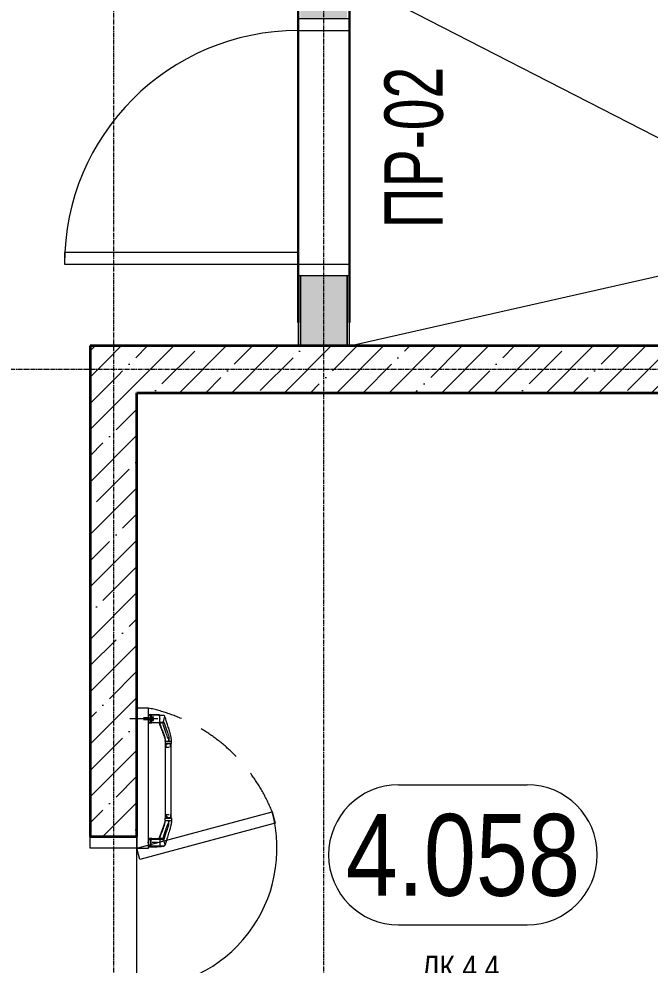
# Model space of a CAD drawing. Header units: millimetres. Extents: x -231292 to 573618, y -153144 to 564035.
# Drawn here: x 155924 to 158626, y 405052 to 409102 of the extents above; entities that cross this region are included whole.
import ezdxf
from ezdxf.enums import TextEntityAlignment as Align

# ---------------------------------------------------------------- set-up
doc = ezdxf.new("R2010")
doc.units = ezdxf.units.MM
for name, pattern in [('CENTER2', [28.575, 19.05, -3.175, 3.175, -3.175]), ('CENTERLINE', [30, 12, -1.5, 3, -1.5, 12]), ('DASHED', [19.05, 12.7, -6.35]), ('HIDDEN', [9.525, 6.35, -3.175])]:
    doc.linetypes.add(name, pattern=pattern)
doc.layers.get('0').update_dxf_attribs({"color": 250})
doc.layers.get('Defpoints').update_dxf_attribs({"color": 250})
for name, color, linetype, lineweight in [('АР_Area', 250, 'Continuous', 5), ('АР_Двери', 250, 'Continuous', 9), ('АР_Двери_внутренние_антипаника', 250, 'Continuous', 0), ('АР_Стены ЖБ', 250, 'Continuous', 35), ('АР_Стены ПЕНОблок', 250, 'Continuous', 20), ('АР_Тонкая', 250, 'Continuous', 5), ('АР_Ф_ЛК', 250, 'Continuous', 5), ('АР_Штриховка', 250, 'Continuous', 0), ('РД_Оси_100', 250, 'Continuous', 0), ('РД_Разуклонка к трапам', 124, 'Continuous', 0)]:
    doc.layers.add(name, color=color, linetype=linetype, lineweight=lineweight)
for name, color, linetype, lineweight, plot in [('АР_Делит', 250, 'Continuous', 0, False), ('РД_Проем', 250, 'Continuous', 0, False), ('РД_проем_инж перемыч_подсчет', 250, 'Continuous', 30, False)]:
    doc.layers.add(name, color=color, linetype=linetype, lineweight=lineweight, plot=plot)
doc.layers.add('РД_Перемычка инж проемов', color=250, linetype='Continuous')
doc.styles.add('Arial0', font='arial.ttf')
doc.styles.add('style1', font='ARIALN.TTF')
doc.styles.add('ккк', font='isocpeur.ttf', dxfattribs={"width": 0.85, "oblique": 15})

# ---------------------------------------------------------------- blocks, each defined once
blk = doc.blocks.new('ЛК_4000х8500_2эт')
at = {"layer": 'АР_Делит'}
blk.add_lwpolyline([(-200, 4000), (8300, 4000), (8300, 0), (-200, 0)], close=True, dxfattribs=at)
blk = doc.blocks.new('UUNEW01NEW00')
at = {"layer": 'АР_Двери_внутренние_антипаника', "color": 40, "linetype": 'Continuous'}
for p, q in [((-9.1, 24), (9.1, 24)), ((-9.1, 19.3), (-9.1, 24)), ((9.1, 24), (9.1, 19.3)), ((-8.8, 1.3), (-13.2, -0.1)), ((-9, 18.2), (-9.1, 19.3)), ((-9, 17.1), (-9, 18.2)), ((-8.5, 1.5), (-9, 17.1)), ((-8.5, 1.5), (-8.8, 1.3)), ((8.3, 0.5), (8, -3.9)), ((-53, -19.5), (-53, -12.4)), ((-53, -24.6), (-53, -19.5)), ((-47.5, -11.9), (-52.5, -11.9)), ((-47.5, -11.9), (-46.3, -11.8)), ((-45.1, -11.7), (-46.3, -11.8)), ((-44.4, -11.5), (-45.1, -11.7)), ((-42.2, -11), (-44.4, -11.6)), ((-40, -10.4), (-42.2, -11)), ((-38, -9.7), (-40, -10.4)), ((-36.1, -9), (-38, -9.7)), ((-34.2, -8.3), (-36.1, -9)), ((-32.1, -7.5), (-34.2, -8.3)), ((-30.3, -6.7), (-32.1, -7.5)), ((-28.2, -5.9), (-30.3, -6.7)), ((-25.9, -4.9), (-28.2, -5.9)), ((-26, -20.8), (-23.3, -20)), ((-23.3, -3.9), (-25.9, -4.9)), ((-20.4, -2.7), (-23.3, -3.9)), ((-23.3, -20), (-20.2, -19.1)), ((-17, -1.5), (-20.4, -2.7)), ((-20.2, -19.1), (-17.7, -18.3)), ((-17.7, -18.3), (-14.9, -17.4)), ((-13.2, -0.1), (-17, -1.5)), ((-14.9, -17.4), (-11.8, -16.4)), ((-11.8, -16.4), (-8.3, -15.3)), ((-8.3, -15.3), (-4.5, -14.1)), ((-4.5, -14.1), (-0.2, -12.7)), ((-0.2, -12.7), (4.6, -11.2)), ((4.6, -11.2), (5.6, -10.9)), ((5.6, -10.9), (6.4, -10.5)), ((6.4, -10.5), (7.3, -9.6)), ((7.3, -9.6), (7.6, -8.9)), ((7.6, -8.9), (7.7, -8.7)), ((8, -3.9), (7.7, -8.6)), ((7.7, -8.7), (7.7, -8.6)), ((-52.5, -25.1), (-47.5, -25.1)), ((-47.5, -25.1), (-45.1, -25)), ((-45.1, -25), (-44.1, -24.9)), ((-44.1, -24.9), (-43.6, -24.9)), ((-43.6, -24.9), (-43, -24.8)), ((-43, -24.8), (-42.4, -24.8)), ((-42.4, -24.8), (-41.8, -24.7)), ((-41.8, -24.7), (-41.1, -24.6)), ((-41.1, -24.6), (-39.3, -24.3)), ((-39.3, -24.3), (-37.6, -23.9)), ((-37.6, -23.9), (-36.2, -23.6)), ((-36.2, -23.6), (-35.1, -23.3)), ((-35.1, -23.3), (-34.2, -23.1)), ((-34.2, -23.1), (-33.1, -22.8)), ((-33.1, -22.8), (-31.7, -22.5)), ((-31.7, -22.5), (-30.1, -22)), ((-30.1, -22), (-28.2, -21.5)), ((-28.2, -21.5), (-26, -20.8))]:
    blk.add_line(p, q, dxfattribs=at)
at = {"layer": 'АР_Двери_внутренние_антипаника', "color": 1, "linetype": 'Continuous'}
for p, q in [((-7.1, 24), (-7.1, 19.6)), ((7.1, 19.6), (7.1, 24)), ((-9.3, 0.2), (-14.4, -1.5)), ((-9.2, 0.8), (-9.3, 0.2)), ((-9.3, -0.1), (-9.3, 0.2)), ((-9.2, 0.2), (-9.3, 0.2)), ((-9.1, 1), (-9.2, 0.8)), ((-8.9, 0.5), (-9.2, 0.2)), ((-9.1, 19.3), (-8.9, 19.4)), ((-9.1, 19.3), (-9, 18.8)), ((-9, 1.2), (-9.1, 1)), ((-9, 18.8), (-8.8, 18.6)), ((-8.8, 1.3), (-9, 1.2)), ((-8.9, 19.4), (-8.5, 19.5)), ((-8.7, 0.8), (-8.9, 0.5)), ((-8.8, 18.6), (-8.6, 18.4)), ((-8.6, 0.9), (-8.7, 0.8)), ((-8.6, 18.4), (-8.4, 18.2)), ((-8.6, 1), (-8.6, 0.9)), ((-8.5, 1), (-8.6, 1)), ((-8.5, 19.5), (-8.2, 19.5)), ((-8.4, 0.8), (-8.5, 1.5)), ((-8.4, 1.3), (-8.5, 1)), ((-8.4, 18.2), (-8.1, 18.1)), ((-8.4, 1.4), (-8.4, 0.4)), ((-8.3, 0.5), (-8.4, 0.8)), ((-8.4, 0.4), (-8.4, -0.4)), ((-8.4, 0.4), (-8.3, 0.4)), ((-8.1, 0.2), (-8.3, 0.5)), ((-8.2, 19.5), (-7.8, 19.6)), ((-8.1, 18.1), (-7.6, 18)), ((-7.8, 0.1), (-8.1, 0.2)), ((-7.8, 19.6), (-7.5, 19.6)), ((-7.4, 0), (-7.8, 0.1)), ((-7.5, 18.3), (-7.6, 18.2)), ((-7.6, 18.2), (-7.6, 18)), ((-7.6, 18), (-7.6, 16.2)), ((-7.6, 16.2), (-7.6, 14.1)), ((-7.6, 14.1), (-7.6, 12.2)), ((-7.6, 12.2), (-7.6, 9.8)), ((-7.6, 9.8), (-7.6, 7.8)), ((-7.6, 7.8), (-7.6, 6.2)), ((-7.6, 6.2), (-7.6, 4.7)), ((-7.6, 4.7), (-7.5, 3.2)), ((-7.5, 19.6), (-7.1, 19.6)), ((-7.4, 18.3), (-7.5, 18.3)), ((-7.5, 3.2), (-7.5, 1.6)), ((-7.5, 1.6), (-7.4, 0)), ((-7.5, 0), (-7.5, 0)), ((-7.5, 0), (-7.3, 0)), ((-7.3, 18.3), (-7.4, 18.3)), ((-7.4, 0), (7.4, 0)), ((-7.2, 18.3), (-7.3, 18.3)), ((-7.3, 0), (7.3, 0)), ((-7.1, 18.3), (-7.2, 18.3)), ((-7.1, 19.6), (7.1, 19.6)), ((-7.1, 19.6), (-7.1, 18.3)), ((7.1, 18.3), (-7.1, 18.3)), ((-3.5, 16), (-4.6, 16.4)), ((-4.6, 16.4), (-4.6, 16.3)), ((-3.5, 15.9), (-4.6, 16.3)), ((-4.6, 16.3), (-3.8, 14.8)), ((-3.8, 14.8), (-3.3, 14.8)), ((-3, 14.7), (-3.8, 14.7)), ((-3.8, 14.7), (-3.8, 14.6)), ((-3, 14.6), (-3.8, 14.6)), ((-3.8, 14.6), (-3.8, 13.7)), ((-3.8, 13.7), (-3, 13.7)), ((-3.3, 14.8), (-3.6, 15.5)), ((-3.6, 15.5), (-2.7, 15.3)), ((-3.3, 14.9), (-3.6, 15.5)), ((-2.3, 15.7), (-3.5, 16)), ((-2.3, 15.6), (-3.5, 15.9)), ((-3.1, 14.4), (-3.4, 14.4)), ((-3.4, 14.4), (-3.4, 13.9)), ((-3.4, 14), (-3.1, 14)), ((-3.4, 13.9), (-3.1, 13.9)), ((-3.3, 14.9), (-3.3, 14.8)), ((-3, 14.4), (-3.1, 14.4)), ((-3.1, 14), (-3.1, 13.9)), ((-3.1, 14), (-3, 14)), ((-3.1, 13.9), (-3, 13.9)), ((-3, 14.7), (-3, 14.6)), ((-2.9, 14.7), (-3, 14.7)), ((-2.9, 14.6), (-3, 14.6)), ((-2.9, 14.4), (-3, 14.4)), ((-3, 14.4), (-3, 14.4)), ((-3, 14.4), (-3, 14.4)), ((-3, 14), (-3, 14)), ((-3, 14), (-3, 14)), ((-3, 14), (-2.9, 14)), ((-3, 13.9), (-3, 13.9)), ((-3, 13.9), (-3, 13.9)), ((-3, 13.9), (-2.9, 13.9)), ((-3, 13.7), (-2.9, 13.7)), ((-2.8, 14.7), (-2.9, 14.7)), ((-2.9, 14.7), (-2.9, 14.7)), ((-2.8, 14.5), (-2.9, 14.6)), ((-2.9, 14.6), (-2.9, 14.6)), ((-2.9, 14.3), (-2.9, 14.4)), ((-2.9, 14.3), (-2.9, 14.3)), ((-2.9, 14.3), (-2.9, 14.3)), ((-2.9, 14.3), (-2.9, 14.3)), ((-2.9, 14), (-2.9, 14.3)), ((-2.9, 14.1), (-2.9, 14)), ((-2.9, 14), (-2.9, 14.1)), ((-2.9, 14.1), (-2.9, 14.1)), ((-2.9, 14.1), (-2.9, 14.1)), ((-2.9, 14.1), (-2.9, 14.1)), ((-2.9, 14), (-2.9, 14)), ((-2.9, 13.9), (-2.9, 14)), ((-2.9, 14), (-2.9, 14)), ((-2.9, 14), (-2.9, 14)), ((-2.9, 13.9), (-2.9, 13.9)), ((-2.9, 13.9), (-2.9, 13.9)), ((-2.9, 13.7), (-2.8, 13.7)), ((-2.7, 14.6), (-2.8, 14.7)), ((-2.7, 14.5), (-2.8, 14.5)), ((-2.8, 13.7), (-2.8, 13.8)), ((-2.8, 13.8), (-2.7, 13.8)), ((-2.7, 15.3), (-1.7, 15.1)), ((-2.6, 14.6), (-2.7, 14.6)), ((-2.6, 14.5), (-2.7, 14.5)), ((-2.7, 13.8), (-2.6, 13.8)), ((-2.6, 14.5), (-2.6, 14.6)), ((-2.6, 14.6), (-2.6, 14.6)), ((-2.6, 14.4), (-2.6, 14.5)), ((-2.5, 14.5), (-2.6, 14.5)), ((-2.5, 14.4), (-2.6, 14.4)), ((-2.6, 14.4), (-2.6, 14.4)), ((-2.6, 13.8), (-2.6, 13.9)), ((-2.6, 13.9), (-2.5, 13.9)), ((-2.5, 14.4), (-2.5, 14.5)), ((-2.5, 14.4), (-2.5, 14.3)), ((-2.5, 14.3), (-2.5, 14.4)), ((-2.5, 14), (-2.5, 14.3)), ((-2.5, 13.9), (-2.5, 14)), ((-1, 15.5), (-2.3, 15.7)), ((-1, 15.4), (-2.3, 15.6)), ((-2.2, 14.5), (-2.3, 14.5)), ((-2.3, 14.5), (-2.3, 14.4)), ((-2.3, 14.4), (-2.3, 14.3)), ((-2.2, 14.4), (-2.3, 14.4)), ((-2.3, 14.4), (-2.3, 14.3)), ((-2.3, 14.3), (-2.3, 14)), ((-2.3, 14), (-2.3, 13.9)), ((-2.3, 13.9), (-2.3, 13.9)), ((-2.3, 13.9), (-2.2, 13.8)), ((-2.1, 14.6), (-2.2, 14.6)), ((-2.2, 14.6), (-2.2, 14.5)), ((-2.1, 14.5), (-2.2, 14.5)), ((-2.2, 14.5), (-2.2, 14.4)), ((-2.2, 13.8), (-2.2, 13.8)), ((-2.2, 13.8), (-2.1, 13.8)), ((-2, 14.7), (-2.1, 14.6)), ((-2, 14.6), (-2.1, 14.5)), ((-2.1, 14.6), (-2.1, 14.6)), ((-2.1, 14.5), (-2.1, 14.5)), ((-2.1, 13.8), (-2, 13.7)), ((-1.9, 14.7), (-2, 14.7)), ((-1.9, 14.6), (-2, 14.6)), ((-2, 13.7), (-2, 13.7)), ((-2, 13.7), (-1.9, 13.7)), ((-1.8, 14.7), (-1.9, 14.7)), ((-1.8, 14.6), (-1.9, 14.6)), ((-1.8, 14.4), (-1.9, 14.4)), ((-1.9, 14.4), (-1.9, 14.3)), ((-1.9, 14.3), (-1.9, 14)), ((-1.9, 14.3), (-1.9, 14.3)), ((-1.9, 14.3), (-1.9, 14.3)), ((-1.9, 14.3), (-1.9, 14.3)), ((-1.9, 14.1), (-1.9, 14.1)), ((-1.9, 14.1), (-1.9, 14.1)), ((-1.9, 14.1), (-1.9, 14.1)), ((-1.9, 14.1), (-1.8, 14)), ((-1.9, 14), (-1.9, 14)), ((-1.9, 14), (-1.9, 14)), ((-1.9, 14), (-1.9, 13.9)), ((-1.9, 13.9), (-1.8, 13.9)), ((-1.9, 13.7), (-1.8, 13.7)), ((-1.8, 14.7), (-1.8, 14.6)), ((-1.5, 14.7), (-1.8, 14.7)), ((-1.5, 14.6), (-1.8, 14.6)), ((-1.7, 14.4), (-1.8, 14.4)), ((-1.8, 14.4), (-1.8, 14.4)), ((-1.8, 14.4), (-1.8, 14.4)), ((-1.8, 14), (-1.8, 14)), ((-1.8, 14), (-1.8, 14)), ((-1.8, 14), (-1.7, 14)), ((-1.8, 13.9), (-1.8, 13.9)), ((-1.8, 13.9), (-1.8, 13.9)), ((-1.8, 13.9), (-1.7, 13.9)), ((-1.8, 13.7), (-1.5, 13.7)), ((-1.7, 15.1), (-0.7, 15)), ((-1.7, 14.4), (-1.7, 14.4)), ((-1.6, 14.4), (-1.7, 14.4)), ((-1.7, 14), (-1.7, 13.9)), ((-1.7, 14), (-1.7, 14)), ((-1.7, 14), (-1.6, 14)), ((-1.7, 13.9), (-1.6, 13.9)), ((-1.7, 13.9), (-1.7, 13.9)), ((-1.5, 14.4), (-1.6, 14.4)), ((-1.6, 14.4), (-1.6, 14.4)), ((-1.6, 14), (-1.6, 13.9)), ((-1.6, 14), (-1.6, 14)), ((-1.6, 14), (-1.5, 14)), ((-1.6, 13.9), (-1.6, 13.9)), ((-1.6, 13.9), (-1.5, 13.9)), ((-1.5, 14.7), (-1.5, 14.6)), ((-1.4, 14.7), (-1.5, 14.7)), ((-1.4, 14.6), (-1.5, 14.6)), ((-1.4, 14.3), (-1.5, 14.4)), ((-1.5, 14.4), (-1.5, 14.4)), ((-1.5, 14.4), (-1.5, 14.4)), ((-1.5, 14), (-1.4, 14.1)), ((-1.5, 14), (-1.5, 14)), ((-1.5, 14), (-1.5, 14)), ((-1.5, 14), (-1.5, 14)), ((-1.5, 13.9), (-1.5, 13.9)), ((-1.5, 13.9), (-1.5, 13.9)), ((-1.5, 13.9), (-1.5, 13.9)), ((-1.5, 13.9), (-1.4, 13.9)), ((-1.5, 13.7), (-1.4, 13.7)), ((-1.3, 14.7), (-1.4, 14.7)), ((-1.3, 14.6), (-1.4, 14.6)), ((-1.4, 14.3), (-1.4, 14.3)), ((-1.4, 14.3), (-1.4, 14.3)), ((-1.4, 14.3), (-1.4, 14.3)), ((-1.4, 14), (-1.4, 14.3)), ((-1.4, 14.1), (-1.4, 14)), ((-1.4, 14.1), (-1.4, 14.1)), ((-1.4, 14.1), (-1.4, 14.1)), ((-1.4, 14.1), (-1.4, 14.1)), ((-1.4, 13.9), (-1.4, 14)), ((-1.4, 14), (-1.4, 14)), ((-1.4, 14), (-1.4, 14)), ((-1.4, 13.7), (-1.3, 13.7)), ((-1.2, 14.6), (-1.3, 14.7)), ((-1.3, 14.7), (-1.3, 14.7)), ((-1.3, 14.5), (-1.3, 14.6)), ((-1.2, 14.5), (-1.3, 14.5)), ((-1.3, 13.7), (-1.2, 13.8)), ((-1.1, 14.6), (-1.2, 14.6)), ((-1.1, 14.5), (-1.2, 14.5)), ((-1.2, 13.8), (-1.2, 13.8)), ((-1.2, 13.8), (-1.1, 13.8)), ((-1.1, 14.5), (-1.1, 14.6)), ((-1.1, 14.6), (-1.1, 14.6)), ((-1.1, 14.4), (-1.1, 14.5)), ((-1, 14.5), (-1.1, 14.5)), ((-1, 14.4), (-1.1, 14.4)), ((-1.1, 14.4), (-1.1, 14.4)), ((-1.1, 13.8), (-1.1, 13.9)), ((-1.1, 13.9), (-1, 13.9)), ((0, 16.5), (-1, 15.5)), ((0, 16.4), (-1, 15.4)), ((-1, 15.5), (-1, 15.4)), ((-1, 14.4), (-1, 14.5)), ((-1, 14.3), (-1, 14.4)), ((-1, 14.4), (-1, 14.3)), ((-1, 14), (-1, 14.3)), ((-1, 13.9), (-1, 14)), ((0, 14.7), (-0.8, 14.7)), ((-0.8, 14.7), (-0.8, 14.6)), ((0, 14.6), (-0.8, 14.6)), ((-0.8, 14.6), (-0.8, 13.7)), ((-0.8, 13.7), (-0.4, 13.7)), ((-0.7, 15), (0, 15.7)), ((-0.1, 14.4), (-0.4, 14.4)), ((-0.4, 14.4), (-0.4, 14.2)), ((-0.4, 14.3), (-0.1, 14.3)), ((-0.4, 14.2), (-0.1, 14.2)), ((-0.4, 14.1), (-0.2, 14.1)), ((-0.4, 13.7), (-0.4, 14.1)), ((-0.2, 14.1), (0, 13.7)), ((0, 14.4), (-0.1, 14.4)), ((-0.1, 14.4), (-0.1, 14.4)), ((-0.1, 14.4), (-0.1, 14.4)), ((-0.1, 14.3), (-0.1, 14.2)), ((-0.1, 14.3), (-0.1, 14.3)), ((-0.1, 14.3), (-0.1, 14.3)), ((-0.1, 14.3), (0, 14.3)), ((-0.1, 14.2), (-0.1, 14.2)), ((-0.1, 14.2), (-0.1, 14.2)), ((-0.1, 14.2), (0, 14.2)), ((0, 16.5), (0, 16.4)), ((1, 15.5), (0, 16.5)), ((1, 15.4), (0, 16.4)), ((0, 15.7), (0.7, 15)), ((0, 14.7), (0, 14.6)), ((0.1, 14.7), (0, 14.7)), ((0.1, 14.6), (0, 14.6)), ((0, 14.3), (0, 14.4)), ((0, 14.4), (0, 14.4)), ((0, 14.3), (0, 14.4)), ((0, 14.4), (0, 14.4)), ((0, 14.4), (0, 14.4)), ((0, 14.4), (0, 14.4)), ((0, 14.4), (0, 14.4)), ((0, 14.3), (0, 14.3)), ((0, 14.3), (0, 14.3)), ((0, 14.3), (0, 14.3)), ((0, 14.2), (0, 14.3)), ((0, 14.3), (0, 14.3)), ((0, 14.3), (0, 14.3)), ((0, 14.3), (0, 14.3)), ((0, 14.2), (0, 14.2)), ((0, 14.2), (0, 14.2)), ((0, 13.7), (0.5, 13.7)), ((0.2, 14.7), (0.1, 14.7)), ((0.2, 14.6), (0.1, 14.6)), ((0.3, 14.6), (0.2, 14.7)), ((0.2, 14.7), (0.2, 14.7)), ((0.2, 14.5), (0.2, 14.6)), ((0.3, 14.5), (0.2, 14.5)), ((0.5, 13.7), (0.2, 14.1)), ((0.2, 14.1), (0.3, 14.1)), ((0.4, 14.6), (0.3, 14.6)), ((0.4, 14.5), (0.3, 14.5)), ((0.3, 14.1), (0.4, 14.2)), ((0.3, 14.1), (0.3, 14.1)), ((0.5, 13.8), (0.3, 14.1)), ((0.4, 14.5), (0.4, 14.6)), ((0.4, 14.6), (0.4, 14.6)), ((0.4, 14.4), (0.4, 14.5)), ((0.4, 14.4), (0.4, 14.5)), ((0.4, 14.5), (0.4, 14.5)), ((0.4, 14.3), (0.4, 14.4)), ((0.4, 14.4), (0.4, 14.4)), ((0.4, 14.4), (0.4, 14.4)), ((0.4, 14.2), (0.4, 14.3)), ((0.4, 14.3), (0.4, 14.3)), ((0.4, 14.2), (0.4, 14.2)), ((0.5, 13.8), (0.5, 13.7)), ((0.7, 15), (1.7, 15.1)), ((0.7, 14.7), (0.7, 14.6)), ((1.4, 14.7), (0.7, 14.7)), ((1.4, 14.6), (0.7, 14.6)), ((0.7, 14.6), (0.7, 13.7)), ((0.7, 13.7), (1.1, 13.7)), ((2.3, 15.7), (1, 15.5)), ((2.3, 15.6), (1, 15.4)), ((1, 15.5), (1, 15.4)), ((1.1, 13.7), (1.1, 14.3)), ((1.1, 14.3), (1.2, 14.3)), ((1.2, 14.3), (1.5, 13.7)), ((1.4, 14.7), (1.4, 14.6)), ((1.6, 14.2), (1.4, 14.7)), ((1.6, 14.1), (1.4, 14.6)), ((1.5, 13.7), (1.8, 13.7)), ((1.6, 14.2), (1.6, 14.1)), ((1.7, 14.2), (1.6, 14.2)), ((1.7, 14.1), (1.6, 14.1)), ((1.7, 15.1), (2.7, 15.3)), ((1.9, 14.7), (1.7, 14.2)), ((1.9, 14.6), (1.7, 14.1)), ((1.7, 14.2), (1.7, 14.1)), ((1.8, 13.7), (2, 14.3)), ((1.9, 14.7), (1.9, 14.6)), ((2.5, 14.7), (1.9, 14.7)), ((2.5, 14.6), (1.9, 14.6)), ((2, 14.3), (2.2, 14.3)), ((2.2, 14.3), (2.2, 13.7)), ((2.2, 13.7), (2.5, 13.7)), ((3.5, 16), (2.3, 15.7)), ((3.5, 15.9), (2.3, 15.6)), ((2.5, 14.7), (2.5, 14.6)), ((2.5, 13.7), (2.5, 14.6)), ((2.7, 15.3), (3.6, 15.5)), ((3.1, 14.7), (2.7, 13.8)), ((3.1, 14.6), (2.7, 13.7)), ((2.7, 13.8), (2.7, 13.7)), ((2.7, 13.7), (3.2, 13.7)), ((3.1, 14.7), (3.1, 14.6)), ((3.9, 14.7), (3.1, 14.7)), ((3.9, 14.6), (3.1, 14.6)), ((3.2, 13.7), (3.2, 13.9)), ((3.2, 13.9), (3.8, 13.9)), ((3.6, 15.5), (3.3, 14.8)), ((3.6, 15.5), (3.3, 14.9)), ((3.3, 14.9), (3.3, 14.8)), ((3.3, 14.8), (3.8, 14.8)), ((3.4, 14.3), (3.3, 14)), ((3.3, 14.1), (3.7, 14.1)), ((3.3, 14), (3.7, 14)), ((3.6, 14.3), (3.4, 14.3)), ((4.6, 16.4), (3.5, 16)), ((4.6, 16.3), (3.5, 15.9)), ((3.7, 14), (3.6, 14.3)), ((3.8, 14.8), (4.6, 16.3)), ((3.8, 13.9), (3.8, 13.7)), ((3.8, 13.7), (4.2, 13.7)), ((3.9, 14.7), (3.9, 14.6)), ((4.2, 13.8), (3.9, 14.7)), ((4.2, 13.7), (3.9, 14.6)), ((4.2, 13.8), (4.2, 13.7)), ((4.6, 16.4), (4.6, 16.3)), ((6.7, -9.4), (7.3, 0)), ((7.1, 19.6), (7.1, 18.3)), ((7.1, 19.6), (7.5, 19.6)), ((7.2, 18.3), (7.1, 18.3)), ((7.3, 18.3), (7.2, 18.3)), ((7.5, 18.3), (7.3, 18.3)), ((7.4, 0), (7.5, 2)), ((7.8, 0.1), (7.4, 0)), ((7.5, 19.6), (7.8, 19.6)), ((7.6, 18.2), (7.5, 18.3)), ((7.5, 2), (7.6, 4)), ((7.6, 18), (7.6, 18.2)), ((7.6, 18), (8.1, 18.1)), ((7.6, 16.2), (7.6, 18)), ((7.6, 14.2), (7.6, 16.2)), ((7.6, 12.3), (7.6, 14.2)), ((7.6, 9.9), (7.6, 12.3)), ((7.6, 8), (7.6, 9.9)), ((7.6, 5.9), (7.6, 8)), ((7.6, 4), (7.6, 5.9)), ((7.8, 19.6), (8.2, 19.5)), ((8.1, 0.2), (7.8, 0.1)), ((8.1, 18.1), (8.4, 18.2)), ((8.3, 0.5), (8.1, 0.2)), ((8.2, 19.5), (8.5, 19.5)), ((8.4, 0.8), (8.3, 0.5)), ((8.4, 18.2), (8.6, 18.4)), ((8.5, 19.5), (8.9, 19.4)), ((8.6, 18.4), (8.8, 18.6)), ((8.8, 18.6), (9, 18.8)), ((8.9, 19.4), (9.1, 19.3)), ((9, 18.8), (9.1, 19.3)), ((-52.5, -11.9), (-52.5, -19.8)), ((-52.5, -19.8), (-52.5, -25.1)), ((-47.5, -11.9), (-47.5, -19.8)), ((-47.5, -11.9), (-47.5, -11.9)), ((-47.5, -19.8), (-46, -19.6)), ((-45.9, -19.8), (-47.5, -19.8)), ((-47.5, -19.8), (-47.5, -25.1)), ((-46, -19.6), (-44.5, -19.2)), ((-44.3, -19.8), (-45.9, -19.8)), ((-43.1, -11.4), (-44.5, -11.6)), ((-44.5, -19.2), (-42.9, -18.5)), ((-42.5, -19.7), (-44.3, -19.8)), ((-41.6, -11.2), (-43.1, -11.4)), ((-42.9, -18.5), (-41.3, -17.7)), ((-40.6, -19.6), (-42.5, -19.7)), ((-39.3, -10.7), (-41.6, -11.2)), ((-41.3, -17.7), (-39, -16.7)), ((-37.8, -19.2), (-40.6, -19.6)), ((-36.7, -9.9), (-39.3, -10.7)), ((-39, -16.7), (-36.4, -15.7)), ((-34.9, -18.5), (-37.8, -19.2)), ((-33.8, -8.9), (-36.7, -9.9)), ((-36.4, -15.7), (-33.5, -14.5)), ((-31.9, -17.6), (-34.9, -18.5)), ((-30.7, -7.7), (-33.8, -8.9)), ((-33.5, -14.5), (-30.3, -13.4)), ((-28.7, -16.6), (-31.9, -17.6)), ((-27.2, -6.3), (-30.7, -7.7)), ((-30.3, -13.4), (-26.8, -12.1)), ((-25.2, -15.3), (-28.7, -16.6)), ((-23.3, -4.8), (-27.2, -6.3)), ((-26.8, -12.1), (-22.9, -10.9)), ((-21.4, -13.9), (-25.2, -15.3)), ((-19.1, -3.2), (-23.3, -4.8)), ((-22.9, -10.9), (-18.7, -9.6)), ((-17.3, -12.4), (-21.4, -13.9)), ((-14.4, -1.5), (-19.1, -3.2)), ((-18.7, -9.6), (-14, -8.2)), ((-12.8, -10.8), (-17.3, -12.4)), ((-14, -8.2), (-8.8, -6.6)), ((-7.8, -9.1), (-12.8, -10.8)), ((-9, -3.8), (-9.3, -0.1)), ((-8.8, -6.6), (-9, -3.8)), ((-8.8, -6.6), (-8.8, -6.6)), ((-8.8, -7.3), (-8.8, -6.6)), ((-8.8, -6.6), (-8.7, -6.6)), ((-8.5, -8.1), (-8.8, -7.3)), ((-8.7, -6.6), (-8.6, -6.6)), ((-8.6, -6.6), (-8.4, -6.7)), ((-8.2, -8.7), (-8.5, -8.1)), ((-8.4, -0.4), (-8.3, -0.9)), ((-8.4, -6.7), (-8.1, -6.7)), ((-8.3, -0.9), (-8.3, -1.1)), ((-8.3, -1.1), (-8.3, -1.1)), ((-8.3, -1.2), (-8.2, -1.2)), ((-8.2, -1.2), (-8.2, -1.2)), ((-8.2, -1.2), (-8.2, -1.5)), ((-8.2, -1.5), (-8.2, -1.5)), ((-7.8, -9.1), (-8.2, -8.7)), ((-8.1, -6.7), (-8, -6.6)), ((-8, -7.1), (-8.1, -6.7)), ((-8.1, -6.7), (-8.1, -6.7)), ((-8, -6.6), (-8, -6.6)), ((-8, -6.6), (-7.9, -6.6)), ((-7.6, -7.6), (-8, -7.1)), ((-7.8, -6.9), (-7.9, -6.6)), ((-7.9, -6.6), (-7.9, -6.7)), ((-7.9, -6.7), (-7.9, -6.6)), ((-7.5, -7.2), (-7.8, -6.9)), ((-7.4, -8.9), (-7.8, -9.1)), ((-7.2, -8), (-7.6, -7.6)), ((-7.2, -7.4), (-7.5, -7.2)), ((-7.1, -8.7), (-7.4, -8.9)), ((-7.3, 0), (-7.2, -1.7)), ((-7.2, -1.7), (-7.2, -3.1)), ((-7.2, -3.1), (-7.1, -4.5)), ((-6.9, -7.4), (-7.2, -7.4)), ((-6.7, -8.2), (-7.2, -8)), ((-7.1, -4.5), (-7, -6)), ((-6.7, -8.2), (-7.1, -8.7)), ((-7, -6), (-6.9, -7.4)), ((-6.9, -7.4), (-6.8, -7.5)), ((-6.8, -7.5), (-6.8, -7.5)), ((-6.8, -7.5), (-6.8, -7.6)), ((-6.8, -7.6), (-6.8, -7.6)), ((-6.8, -7.6), (-6.8, -7.6)), ((-6.8, -7.6), (-6.8, -7.6)), ((-6.8, -7.6), (-6.8, -7.6)), ((-6.8, -7.6), (-6.8, -7.6)), ((-6.8, -7.6), (-6.8, -7.6)), ((-6.8, -7.6), (-6.8, -7.6)), ((-6.8, -7.6), (-6.8, -7.6)), ((-6.8, -7.6), (-6.8, -7.6)), ((-6.8, -7.6), (-6.8, -7.6)), ((-6.8, -7.6), (-6.8, -7.6)), ((-6.8, -7.6), (-6.8, -7.6)), ((-6.8, -7.6), (-6.8, -7.6)), ((-6.8, -7.6), (-6.7, -7.8)), ((-6.7, -7.8), (-6.6, -8)), ((-6.6, -8), (-6.7, -8.1)), ((-6.7, -8.1), (-6.7, -8.2)), ((-6.7, -8.2), (5.6, -10.6)), ((5.6, -10.6), (6.3, -10)), ((5.6, -10.6), (6, -10.6)), ((6, -10.6), (6.3, -10.5)), ((6.3, -10), (6.6, -9.7)), ((6.3, -10.5), (6.4, -10.5)), ((6.6, -9.7), (6.7, -9.4)), ((6.7, -9.4), (7.1, -9.3)), ((7.1, -9.3), (7.4, -9.1)), ((7.4, -9.1), (7.6, -8.9)), ((8.3, -0.4), (8.3, -0.3)), ((-52.5, -25.1), (-47.5, -25.1))]:
    blk.add_line(p, q, dxfattribs=at)
at = {"layer": 'АР_Двери_внутренние_антипаника', "color": 1, "linetype": 'CENTERLINE'}
blk.add_line((0, 4.4), (0, 26), dxfattribs=at)
at = {"layer": 'АР_Двери_внутренние_антипаника', "color": 1, "linetype": 'HIDDEN'}
for p, q in [((-60.5, -14), (-53, -14)), ((-60.5, -14), (-60.5, -23)), ((-54.5, -17.6), (-54.5, -14.1)), ((-54.5, -14.1), (-53, -14.1)), ((-54.5, -17.6), (-53, -17.6)), ((-60.5, -23), (-53, -23))]:
    blk.add_line(p, q, dxfattribs=at)
at = {"layer": 'АР_Двери_внутренние_антипаника', "color": 1, "linetype": 'Continuous'}
blk.add_arc((490.8, 29.3), 500, 183.3082, 184.1216, dxfattribs=at)
at = {"layer": 'АР_Двери_внутренние_антипаника', "color": 40, "linetype": 'Continuous'}
for centre, radius, start, end in [((-490.9, 27.7), 500, 356.9219, 359.0377), ((-52.5, -12.4), 0.5, 90, 180), ((-52.5, -24.6), 0.5, 180, 270)]:
    blk.add_arc(centre, radius, start, end, dxfattribs=at)
at = {"layer": 'АР_Двери_внутренние_антипаника', "color": 1, "linetype": 'Continuous'}
blk.add_point((0, 0), dxfattribs=at)
blk = doc.blocks.new('66NEW00')
at = {"layer": 'АР_Двери_внутренние_антипаника', "color": 40, "linetype": 'Continuous'}
for p, q in [((9.1, 0), (-9.1, 0)), ((-9.1, 0), (-9.1, -4.7)), ((9.1, -4.7), (9.1, 0)), ((8.5, -22.4), (9, -6.9)), ((9, -5.7), (9.1, -4.7)), ((9, -6.9), (9, -5.7)), ((-8.3, -23.5), (-8, -27.9)), ((-8, -27.9), (-7.7, -32.5)), ((-7.7, -32.7), (-7.7, -32.5)), ((-7.6, -32.8), (-7.7, -32.7)), ((-7.3, -33.6), (-7.6, -32.8)), ((-6.4, -34.5), (-7.3, -33.6)), ((-5.6, -34.9), (-6.4, -34.5)), ((-4.6, -35.2), (-5.6, -34.9)), ((0.2, -36.7), (-4.6, -35.2)), ((4.5, -38.1), (0.2, -36.7)), ((8.3, -39.3), (4.5, -38.1)), ((11.8, -40.4), (8.3, -39.3)), ((8.5, -22.4), (8.8, -22.7)), ((8.8, -22.7), (13.2, -24.1)), ((14.9, -41.4), (11.8, -40.4)), ((13.2, -24.1), (17, -25.5)), ((17, -25.5), (20.4, -26.7)), ((20.4, -26.7), (23.3, -27.9)), ((23.3, -27.9), (25.9, -28.9)), ((25.9, -28.9), (28.2, -29.9)), ((28.2, -29.9), (30.3, -30.7)), ((30.3, -30.7), (32.1, -31.4)), ((32.1, -31.4), (34.2, -32.3)), ((34.2, -32.3), (36.1, -33)), ((36.1, -33), (38, -33.7)), ((38, -33.7), (40, -34.4)), ((40, -34.4), (42.2, -35)), ((42.2, -35), (44.4, -35.5)), ((44.4, -35.5), (45.1, -35.6)), ((45.1, -35.6), (46.3, -35.8)), ((47.5, -35.8), (46.3, -35.8)), ((47.5, -35.8), (52.5, -35.8)), ((53, -43.4), (53, -36.3)), ((17.7, -42.3), (14.9, -41.4)), ((20.2, -43), (17.7, -42.3)), ((23.3, -44), (20.2, -43)), ((26, -44.8), (23.3, -44)), ((28.2, -45.4), (26, -44.8)), ((30.1, -46), (28.2, -45.4)), ((31.7, -46.4), (30.1, -46)), ((33.1, -46.8), (31.7, -46.4)), ((34.2, -47.1), (33.1, -46.8)), ((35.1, -47.3), (34.2, -47.1)), ((36.2, -47.6), (35.1, -47.3)), ((37.6, -47.9), (36.2, -47.6)), ((39.3, -48.2), (37.6, -47.9)), ((41.1, -48.6), (39.3, -48.2)), ((41.8, -48.7), (41.1, -48.6)), ((42.4, -48.7), (41.8, -48.7)), ((43, -48.8), (42.4, -48.7)), ((43.6, -48.9), (43, -48.8)), ((44.1, -48.9), (43.6, -48.9)), ((45.1, -49), (44.1, -48.9)), ((47.5, -49.1), (45.1, -49)), ((52.5, -49.1), (47.5, -49.1)), ((53, -48.6), (53, -43.4))]:
    blk.add_line(p, q, dxfattribs=at)
at = {"layer": 'АР_Двери_внутренние_антипаника', "color": 1, "linetype": 'Continuous'}
for p, q in [((-7.1, -4.4), (-7.1, 0)), ((7.1, 0), (7.1, -4.4)), ((-8.9, -4.6), (-9.1, -4.7)), ((-9, -5.2), (-9.1, -4.7)), ((-8.8, -5.4), (-9, -5.2)), ((-8.5, -4.5), (-8.9, -4.6)), ((-8.6, -5.6), (-8.8, -5.4)), ((-8.4, -5.7), (-8.6, -5.6)), ((-8.2, -4.4), (-8.5, -4.5)), ((-8.1, -5.8), (-8.4, -5.7)), ((-7.8, -4.4), (-8.2, -4.4)), ((-7.6, -5.9), (-8.1, -5.8)), ((-7.5, -4.4), (-7.8, -4.4)), ((-7.6, -5.8), (-7.5, -5.7)), ((-7.6, -5.9), (-7.6, -5.8)), ((-7.6, -7.7), (-7.6, -5.9)), ((-7.6, -9.8), (-7.6, -7.7)), ((-7.6, -11.7), (-7.6, -9.8)), ((-7.6, -14), (-7.6, -11.7)), ((-7.6, -16), (-7.6, -14)), ((-7.6, -18.1), (-7.6, -16)), ((-7.6, -19.9), (-7.6, -18.1)), ((-7.5, -21.9), (-7.6, -19.9)), ((-7.1, -4.4), (-7.5, -4.4)), ((-7.5, -5.7), (-7.3, -5.7)), ((-7.3, -5.7), (-7.2, -5.6)), ((-7.2, -5.6), (-7.1, -5.6)), ((7.1, -4.4), (-7.1, -4.4)), ((-7.1, -4.4), (-7.1, -5.6)), ((-7.1, -5.6), (7.1, -5.6)), ((7.1, -4.4), (7.1, -5.6)), ((7.5, -4.4), (7.1, -4.4)), ((7.1, -5.6), (7.2, -5.6)), ((7.2, -5.6), (7.3, -5.7)), ((7.3, -5.7), (7.4, -5.7)), ((7.4, -5.7), (7.5, -5.7)), ((7.8, -4.4), (7.5, -4.4)), ((7.5, -5.7), (7.6, -5.8)), ((7.6, -19.3), (7.5, -20.8)), ((8.1, -5.8), (7.6, -5.9)), ((7.6, -5.8), (7.6, -5.9)), ((7.6, -5.9), (7.6, -7.8)), ((7.6, -7.8), (7.6, -9.9)), ((7.6, -9.9), (7.6, -11.8)), ((7.6, -11.8), (7.6, -14.2)), ((7.6, -14.2), (7.6, -16.2)), ((7.6, -16.2), (7.6, -17.8)), ((7.6, -17.8), (7.6, -19.3)), ((8.2, -4.4), (7.8, -4.4)), ((8.4, -5.7), (8.1, -5.8)), ((8.5, -4.5), (8.2, -4.4)), ((8.6, -5.6), (8.4, -5.7)), ((8.9, -4.6), (8.5, -4.5)), ((8.8, -5.4), (8.6, -5.6)), ((9, -5.2), (8.8, -5.4)), ((9.1, -4.7), (8.9, -4.6)), ((9.1, -4.7), (9, -5.2)), ((-8.4, -23.1), (-8.3, -23.5)), ((-8.3, -23.5), (-8.1, -23.7)), ((-8.3, -24.4), (-8.3, -24.2)), ((-8.1, -23.7), (-7.8, -23.9)), ((-7.8, -23.9), (-7.4, -24)), ((-7.4, -33.1), (-7.6, -32.8)), ((-7.4, -24), (-7.5, -21.9)), ((7.4, -24), (-7.4, -24)), ((-7.1, -33.3), (-7.4, -33.1)), ((7.3, -24), (-7.3, -24)), ((-6.7, -33.3), (-7.3, -24)), ((-6.7, -33.3), (-7.1, -33.3)), ((-6.6, -33.7), (-6.7, -33.3)), ((-6.3, -34), (-6.6, -33.7)), ((-6.3, -34.5), (-6.4, -34.4)), ((-5.6, -34.5), (-6.3, -34)), ((-6, -34.6), (-6.3, -34.5)), ((-5.6, -34.5), (-6, -34.6)), ((6.7, -32.2), (-5.6, -34.5)), ((6.7, -31.8), (6.6, -32)), ((6.6, -32), (6.7, -32.1)), ((6.8, -31.6), (6.7, -31.8)), ((6.7, -32.2), (7.2, -32)), ((6.7, -32.1), (6.7, -32.2)), ((6.7, -32.2), (7.1, -32.7)), ((6.9, -31.4), (6.8, -31.5)), ((6.8, -31.5), (6.8, -31.5)), ((6.8, -31.5), (6.8, -31.5)), ((6.8, -31.5), (6.8, -31.6)), ((6.8, -31.6), (6.8, -31.6)), ((6.8, -31.6), (6.8, -31.6)), ((6.8, -31.6), (6.8, -31.6)), ((6.8, -31.6), (6.8, -31.6)), ((6.8, -31.6), (6.8, -31.6)), ((6.8, -31.6), (6.8, -31.6)), ((6.8, -31.6), (6.8, -31.6)), ((6.8, -31.6), (6.8, -31.6)), ((6.8, -31.6), (6.8, -31.6)), ((6.8, -31.6), (6.8, -31.6)), ((6.8, -31.6), (6.8, -31.6)), ((6.8, -31.6), (6.8, -31.6)), ((7, -29.9), (6.9, -31.4)), ((6.9, -31.4), (7.2, -31.3)), ((7.1, -28.5), (7, -29.9)), ((7.2, -27.1), (7.1, -28.5)), ((7.1, -32.7), (7.4, -32.9)), ((7.3, -24), (7.2, -25.6)), ((7.2, -25.6), (7.2, -27.1)), ((7.2, -31.3), (7.5, -31.2)), ((7.2, -32), (7.6, -31.6)), ((7.5, -24), (7.3, -24)), ((7.5, -22.4), (7.4, -24)), ((7.4, -24), (7.8, -23.9)), ((7.4, -32.9), (7.8, -33.1)), ((7.5, -20.8), (7.5, -22.4)), ((7.5, -24), (7.5, -24)), ((7.5, -31.2), (7.8, -30.9)), ((7.6, -31.6), (8, -31.1)), ((7.8, -23.9), (8.1, -23.7)), ((7.8, -30.9), (7.9, -30.6)), ((7.8, -33.1), (8.2, -32.7)), ((7.8, -33.1), (12.8, -34.8)), ((8, -30.6), (7.9, -30.6)), ((7.9, -30.6), (7.9, -30.6)), ((7.9, -30.6), (7.9, -30.6)), ((8, -31.1), (8.1, -30.6)), ((8.1, -30.6), (8, -30.6)), ((8, -30.6), (8, -30.6)), ((8.1, -23.7), (8.3, -23.5)), ((8.1, -30.7), (8.1, -30.6)), ((8.4, -30.7), (8.1, -30.7)), ((8.2, -25.1), (8.2, -25.2)), ((8.3, -25.1), (8.2, -25.1)), ((8.2, -25.2), (8.2, -25.5)), ((8.2, -25.5), (8.2, -25.5)), ((8.2, -32.7), (8.5, -32.1)), ((8.3, -23.5), (8.4, -23.1)), ((8.4, -23.6), (8.3, -23.6)), ((8.4, -24.3), (8.3, -24.8)), ((8.3, -24.8), (8.3, -25.1)), ((8.3, -25.1), (8.3, -25.1)), ((8.4, -23.1), (8.5, -22.4)), ((8.4, -22.6), (8.5, -22.9)), ((8.4, -22.6), (8.4, -23.6)), ((8.4, -23.6), (8.4, -24.3)), ((8.6, -30.6), (8.4, -30.7)), ((8.5, -22.9), (8.6, -23)), ((8.5, -32.1), (8.8, -31.3)), ((8.6, -23), (8.6, -23.1)), ((8.6, -23.1), (8.7, -23.2)), ((8.7, -30.6), (8.6, -30.6)), ((8.7, -23.2), (8.9, -23.4)), ((8.8, -30.6), (8.7, -30.6)), ((8.8, -22.7), (9, -22.8)), ((8.8, -30.6), (9, -27.8)), ((14, -32.2), (8.8, -30.6)), ((8.8, -30.6), (8.8, -30.6)), ((8.8, -31.3), (8.8, -30.6)), ((8.9, -23.4), (9.2, -23.8)), ((9, -22.8), (9.1, -22.9)), ((9, -27.8), (9.3, -24)), ((9.1, -22.9), (9.2, -23.2)), ((9.2, -23.2), (9.3, -23.8)), ((9.2, -23.8), (9.3, -23.8)), ((9.3, -23.8), (14.4, -25.5)), ((9.3, -24), (9.3, -23.8)), ((12.8, -34.8), (17.3, -36.4)), ((18.7, -33.6), (14, -32.2)), ((14.4, -25.5), (19.1, -27.2)), ((17.3, -36.4), (21.4, -37.9)), ((22.9, -34.9), (18.7, -33.6)), ((19.1, -27.2), (23.3, -28.8)), ((21.4, -37.9), (25.2, -39.3)), ((26.8, -36.1), (22.9, -34.9)), ((23.3, -28.8), (27.2, -30.3)), ((25.2, -39.3), (28.7, -40.5)), ((30.3, -37.3), (26.8, -36.1)), ((27.2, -30.3), (30.7, -31.7)), ((33.5, -38.5), (30.3, -37.3)), ((30.7, -31.7), (33.8, -32.9)), ((36.4, -39.6), (33.5, -38.5)), ((33.8, -32.9), (36.7, -33.9)), ((39, -40.7), (36.4, -39.6)), ((36.7, -33.9), (39.3, -34.6)), ((39.3, -34.6), (41.6, -35.1)), ((41.6, -35.1), (43.1, -35.4)), ((43.1, -35.4), (44.5, -35.6)), ((47.5, -35.9), (47.5, -43.7)), ((47.5, -35.9), (47.5, -35.9)), ((52.5, -35.9), (52.5, -43.7)), ((28.7, -40.5), (31.9, -41.6)), ((31.9, -41.6), (34.9, -42.5)), ((34.9, -42.5), (37.8, -43.2)), ((37.8, -43.2), (40.6, -43.6)), ((41.3, -41.7), (39, -40.7)), ((40.6, -43.6), (42.5, -43.7)), ((42.9, -42.5), (41.3, -41.7)), ((42.5, -43.7), (44.3, -43.7)), ((44.5, -43.1), (42.9, -42.5)), ((44.3, -43.7), (45.9, -43.7)), ((46, -43.6), (44.5, -43.1)), ((45.9, -43.7), (47.5, -43.7)), ((47.5, -43.7), (46, -43.6)), ((47.5, -43.7), (47.5, -49.1)), ((52.5, -49.1), (47.5, -49.1)), ((52.5, -43.7), (52.5, -49.1))]:
    blk.add_line(p, q, dxfattribs=at)
at = {"layer": 'АР_Двери_внутренние_антипаника', "color": 1, "linetype": 'CENTERLINE'}
blk.add_line((0, -19.6), (0, 2), dxfattribs=at)
at = {"layer": 'АР_Двери_внутренние_антипаника', "color": 1, "linetype": 'HIDDEN'}
for p, q in [((60.5, -38), (53, -38)), ((54.5, -38.1), (53, -38.1)), ((54.5, -41.6), (54.5, -38.1)), ((60.5, -38), (60.5, -47)), ((54.5, -41.6), (53, -41.6)), ((60.5, -47), (53, -47))]:
    blk.add_line(p, q, dxfattribs=at)
at = {"layer": 'АР_Двери_внутренние_антипаника', "color": 40, "linetype": 'Continuous'}
for centre, radius, start, end in [((490.9, 3.7), 500, 180.9623, 183.0781), ((52.5, -36.3), 0.5, 0, 90), ((52.5, -48.6), 0.5, 270, 0)]:
    blk.add_arc(centre, radius, start, end, dxfattribs=at)
at = {"layer": 'АР_Двери_внутренние_антипаника', "color": 1, "linetype": 'Continuous'}
blk.add_arc((-490.8, 5.3), 500, 355.8784, 356.6918, dxfattribs=at)
blk.add_point((0, 0), dxfattribs=at)
blk = doc.blocks.new('*U610')
at = {"layer": 'АР_Двери_внутренние_антипаника', "color": 40, "linetype": 'Continuous'}
for p, q in [((424, 97.1), (106, 97.1)), ((424, 72.7), (106, 72.7)), ((-4.5, 0), (-4.5, -22.2)), ((4.5, 0), (4.5, -22.2))]:
    blk.add_line(p, q, dxfattribs=at)
at = {"layer": 'АР_Двери_внутренние_антипаника', "color": 1, "linetype": 'HIDDEN'}
for p, q in [((4.5, 7.5), (-4.5, 7.5)), ((-4.5, 0), (-4.5, 7.5)), ((4.5, 0), (4.5, 7.5))]:
    blk.add_line(p, q, dxfattribs=at)
at = {"layer": 'АР_Двери_внутренние_антипаника', "color": 1, "linetype": 'Continuous'}
for p, q in [((-1.4, -22.2), (-3.7, 0)), ((3.7, 0), (1.4, -22.2))]:
    blk.add_line(p, q, dxfattribs=at)
at = {"layer": 'АР_Двери_внутренние_антипаника', "color": 1, "linetype": 'CENTERLINE'}
blk.add_line((0, -4), (0, -79.7), dxfattribs=at)
at = {"layer": 'АР_Двери_внутренние_антипаника', "xscale": 2, "yscale": 2, "zscale": 2, "rotation": 180}
for name, p in [('UUNEW01NEW00', (0, 47.9)), ('66NEW00', (530, 0))]:
    blk.add_blockref(name, p, dxfattribs=at)
blk = doc.blocks.new('СОШ_2200_АР_ОСИ_М100_28.05.24')
at = {"layer": 'РД_Оси_100', "linetype": 'CENTER2'}
blk.add_line((119910, 41400), (94200, 41400), dxfattribs=at)
for points in [[(105900, 139938.679), (105900, -6155)], [(106800, -6155), (106800, 139938.679)]]:
    blk.add_lwpolyline(points, dxfattribs=at)
blk = doc.blocks.new('MOK-МаркаПом_овал_ареал')
for p, q in [((-2.75, 3), (2.75, 3)), ((-2.75, -3), (2.75, -3))]:
    blk.add_line(p, q)
for centre, radius, start, end in [((-2.75, 0), 3, 90, 270), ((2.75, 0), 3, 270, 90), ((-3.75, 0), 3.5, 0, 0.001)]:
    blk.add_arc(centre, radius, start, end)
at = {"color": 0, "style": 'style1'}
blk.add_attdef('АР-ПОМЕЩЕНИЕ:НОМЕР', text='', height=3.5, dxfattribs=at).set_placement((0, 0), align=Align.MIDDLE)
at = {"layer": 'Defpoints', "color": 2, "style": 'style1'}
blk.add_attdef('АР-ПОМЕЩЕНИЕ:НАИМЕНОВАНИЕ', text='', height=1, dxfattribs=at).set_placement((-0.094, -4.814), align=Align.MIDDLE)
blk = doc.blocks.new('MOK-МаркаПеремычки')
at = {"color": 0, "style": 'ккк', "oblique": 15, "width": 0.85}
blk.add_attdef('АР-ПРОЕМ:ПЕРЕМЫЧКА', text='', height=2.5, dxfattribs=at).set_placement((0, 0), align=Align.MIDDLE)

msp = doc.modelspace()

# ---------------------------------------------------------------- hatches: boundary and pattern name
at = {"layer": 'АР_Штриховка', "linetype": 'Continuous', "lineweight": 0}
h = msp.add_hatch(dxfattribs=at)
h.set_pattern_fill('AR-CONC', color=256, angle=-315, style=0)
h.set_pattern_definition([(95, (50428.77, 366201.75), (140.09465, 117.55338), [19.05, -209.55]), (40, (50428.77, 366201.75), (-160.01845, 110.17673), [15.24, -167.64058]), (145.45144, (50440.44, 366211.55), (-19.9238, 227.7301), [16.19, -178.09024]), (91.1842, (50392.85, 366237.67), (221.41024, 161.9534), [28.575, -314.325]), (141.63556, (50411.3, 366251.17), (-7.0866, 342.82676), [24.285, -267.1356]), (36.18415, (50392.85, 366237.67), (-7.0866, 342.82676), [22.86, -251.4597]), (66, (50419.79, 366246.65), (179.51998, 34.89515), [19.05, -209.55]), (11, (50419.79, 366246.65), (-86.53993, 173.9412), [15.24, -167.64]), (116.45145, (50434.75, 366249.56), (92.98005, 208.83634), [16.19, -178.08994]), (82.5, (50428.77, 366201.75), (-57.60547, 61.973414), [0, -165.608, 0, -170.18, 0, -168.275]), (52.5, (50428.77, 366201.75), (-23.58973, 118.087), [0, -97.028, 0, -161.798, 0, -64.135]), (12.5, (50388.716, 366161.7), (99.927863, 91.826196), [0, -63.5, 0, -198.12, 0, -262.89]), (2.5, (50370.76, 366143.74), (86.7639, 122.72239), [0, -82.55, 0, -131.572, 0, -186.69])])
h.paths.add_polyline_path([(157328.768, 412952.753), (157128.768, 412952.753), (157128.768, 412951.752), (157328.768, 412951.752)], flags=0)
h.paths.add_polyline_path([(157328.768, 411851.752), (157128.768, 411851.752), (157128.768, 410651.752), (157328.768, 410651.752)], flags=0)
h.paths.add_polyline_path([(157328.768, 409551.752), (157128.768, 409551.752), (157128.768, 409101.756), (157328.768, 409101.756)], flags=0)
h.paths.add_polyline_path([(157328.768, 408001.756), (157128.768, 408001.756), (157128.768, 407701.753), (157328.768, 407701.753)], flags=0)
at = {"layer": 'АР_Штриховка', "linetype": 'Continuous', "lineweight": 5}
h = msp.add_hatch(dxfattribs=at)
h.set_pattern_fill('ANSI35', color=256, scale=25, style=0)
h.set_pattern_definition([(45, (50428.77, 366201.75), (-112.2532, 112.2532), []), (45, (50541.02, 366201.75), (-112.2532, 112.2532), [198.4375, -39.6875, 0, -39.6875])])
h.paths.add_polyline_path([(156228.768, 403301.753), (156428.768, 403501.753), (156428.768, 403801.753), (156228.768, 403801.753)], flags=0)
h.paths.add_polyline_path([(156228.768, 405601.753), (156428.768, 405601.753), (156428.768, 407501.753), (156228.768, 407701.753)], flags=0)
h = msp.add_hatch(dxfattribs=at)
h.set_pattern_fill('ANSI35', color=256, scale=25, style=0)
h.set_pattern_definition([(45, (50428.77, 366201.75), (-112.2532, 112.2532), []), (45, (50541.02, 366201.75), (-112.2532, 112.2532), [198.4375, -39.6875, 0, -39.6875])])
h.paths.add_polyline_path([(156228.768, 407701.753), (156428.768, 407501.753), (164928.768, 407501.753), (165128.768, 407701.753)], flags=0)

# ---------------------------------------------------------------- linework, layer by layer
at = {"layer": 'АР_Двери', "linetype": 'Continuous', "lineweight": 9}
for points in [[(157338.768, 409051.756), (157338.768, 409101.756), (157118.768, 409101.756), (157118.768, 409051.756)], [(157118.768, 408051.756), (157118.768, 408101.756), (156118.768, 408101.756), (156118.768, 408051.756)], [(157338.768, 408051.756), (157338.768, 408001.756), (157118.768, 408001.756), (157118.768, 408051.756)], [(157008.323, 405707.044), (157021.264, 405658.748), (156441.709, 405503.456), (156428.768, 405551.753)], [(156228.768, 405551.753), (156228.768, 405601.753), (156428.768, 405601.753), (156428.768, 405551.753)]]:
    msp.add_lwpolyline(points, close=True, dxfattribs=at)
for centre, radius, start, end in [((157118.768, 408051.756), 1000, 90, 180), ((156428.768, 405551.753), 600, 270, 15)]:
    msp.add_arc(centre, radius, start, end, dxfattribs=at)
at = {"layer": 'АР_Двери_внутренние_антипаника', "lineweight": 0}
msp.add_lwpolyline([(156478.768, 405551.753), (156478.768, 406151.753), (156428.768, 406151.753), (156428.768, 405551.753)], close=True, dxfattribs=at)
msp.add_lwpolyline([(156478.768, 405551.753), (156478.768, 406151.753), (156428.768, 406151.753), (156428.768, 405551.753)], close=True, dxfattribs=at)
at = {"layer": 'АР_Двери_внутренние_антипаника', "linetype": 'DASHED', "lineweight": 0, "ltscale": 15}
msp.add_lwpolyline([(157008.323, 405707.044, 0.24975915), (156478.768, 406151.753, -1.71692382)], format="xyb", dxfattribs=at)
at = {"layer": 'АР_Стены ЖБ', "linetype": 'Continuous', "lineweight": 35}
for p, q in [((156228.768, 407701.753), (156228.768, 405601.753)), ((165128.768, 407701.753), (156228.768, 407701.753)), ((156428.768, 405601.753), (156428.768, 407501.753)), ((156428.768, 407501.753), (164928.768, 407501.753)), ((156228.768, 405601.753), (156428.768, 405601.753))]:
    msp.add_line(p, q, dxfattribs=at)
at = {"layer": 'АР_Стены ПЕНОблок', "linetype": 'Continuous', "lineweight": 20}
for p, q in [((157328.768, 408001.756), (157128.768, 408001.756)), ((157128.768, 408001.756), (157128.768, 407701.753)), ((157328.768, 407701.753), (157328.768, 408001.756)), ((157128.768, 407701.753), (157328.768, 407701.753))]:
    msp.add_line(p, q, dxfattribs=at)
at = {"layer": 'АР_Тонкая', "linetype": 'Continuous', "lineweight": 0}
for p, q in [((157128.768, 408001.756), (157118.768, 408001.756)), ((157118.768, 408001.756), (157118.768, 407701.753)), ((157128.768, 407701.753), (157128.768, 408001.756)), ((157338.768, 408001.756), (157328.768, 408001.756)), ((157328.768, 408001.756), (157328.768, 407701.753)), ((157338.768, 407701.753), (157338.768, 408001.756)), ((157118.768, 407701.753), (157128.768, 407701.753)), ((157328.768, 407701.753), (157338.768, 407701.753))]:
    msp.add_line(p, q, dxfattribs=at)
at = {"layer": 'РД_Проем', "linetype": 'Continuous', "lineweight": 0}
for p, q in [((157118.768, 409101.756), (157118.768, 408001.756)), ((157338.768, 409101.756), (157338.768, 408001.756))]:
    msp.add_line(p, q, dxfattribs=at)
at = {"layer": 'РД_проем_инж перемыч_подсчет', "linetype": 'Continuous', "lineweight": 30}
for p, q in [((157118.768, 409301.756), (157118.768, 407801.756)), ((157338.768, 409301.756), (157338.768, 407801.756))]:
    msp.add_line(p, q, dxfattribs=at)
at = {"layer": 'РД_Разуклонка к трапам', "ltscale": 2}
for points in [[(157338.768, 409271.752), (159326.257, 408251.753), (159426.257, 408251.753), (161348.768, 409271.752)], [(157338.769, 407701.753), (159326.257, 408151.753), (159426.257, 408151.753), (161428.768, 407701.753)]]:
    msp.add_lwpolyline(points, dxfattribs=at)

# ---------------------------------------------------------------- block references
at = {"layer": 'АР_Area', "linetype": 'Continuous', "lineweight": 5, "xscale": 100, "yscale": 100, "zscale": 100}
msp.add_blockref('MOK-МаркаПом_овал_ареал', (157824.447, 405523.534), dxfattribs=at).add_auto_attribs({'АР-ПОМЕЩЕНИЕ:НОМЕР': '4.058', 'АР-ПОМЕЩЕНИЕ:НАИМЕНОВАНИЕ': 'ЛК 4.4'})
at = {"layer": 'АР_Двери_внутренние_антипаника', "lineweight": 30, "ltscale": 2, "rotation": 270}
msp.add_blockref('*U610', (156478.768, 406105.753), dxfattribs=at)
at = {"layer": 'АР_Ф_ЛК'}
msp.add_blockref('ЛК_4000х8500_2эт', (156628.768, 403501.753), dxfattribs=at)
at = {"layer": 'РД_Оси_100'}
msp.add_blockref('СОШ_2200_АР_ОСИ_М100_28.05.24', (50428.768, 366201.753), dxfattribs=at)
at = {"layer": 'РД_Перемычка инж проемов', "linetype": 'Continuous', "lineweight": -3}
ref = msp.add_blockref('MOK-МаркаПеремычки', (157613.402, 408551.156, 200), dxfattribs=dict(at, xscale=100, yscale=100, zscale=100, rotation=89.99999999999999))
ref.add_attrib('АР-ПРОЕМ:ПЕРЕМЫЧКА', 'ПР-02', dxfattribs={"layer": '0', "color": 0, "height": 250, "rotation": 90, "style": 'Arial0', "width": 0.7}).set_placement((157613.402, 408551.156, 200), align=Align.MIDDLE)

doc.saveas('drawing.dxf')
